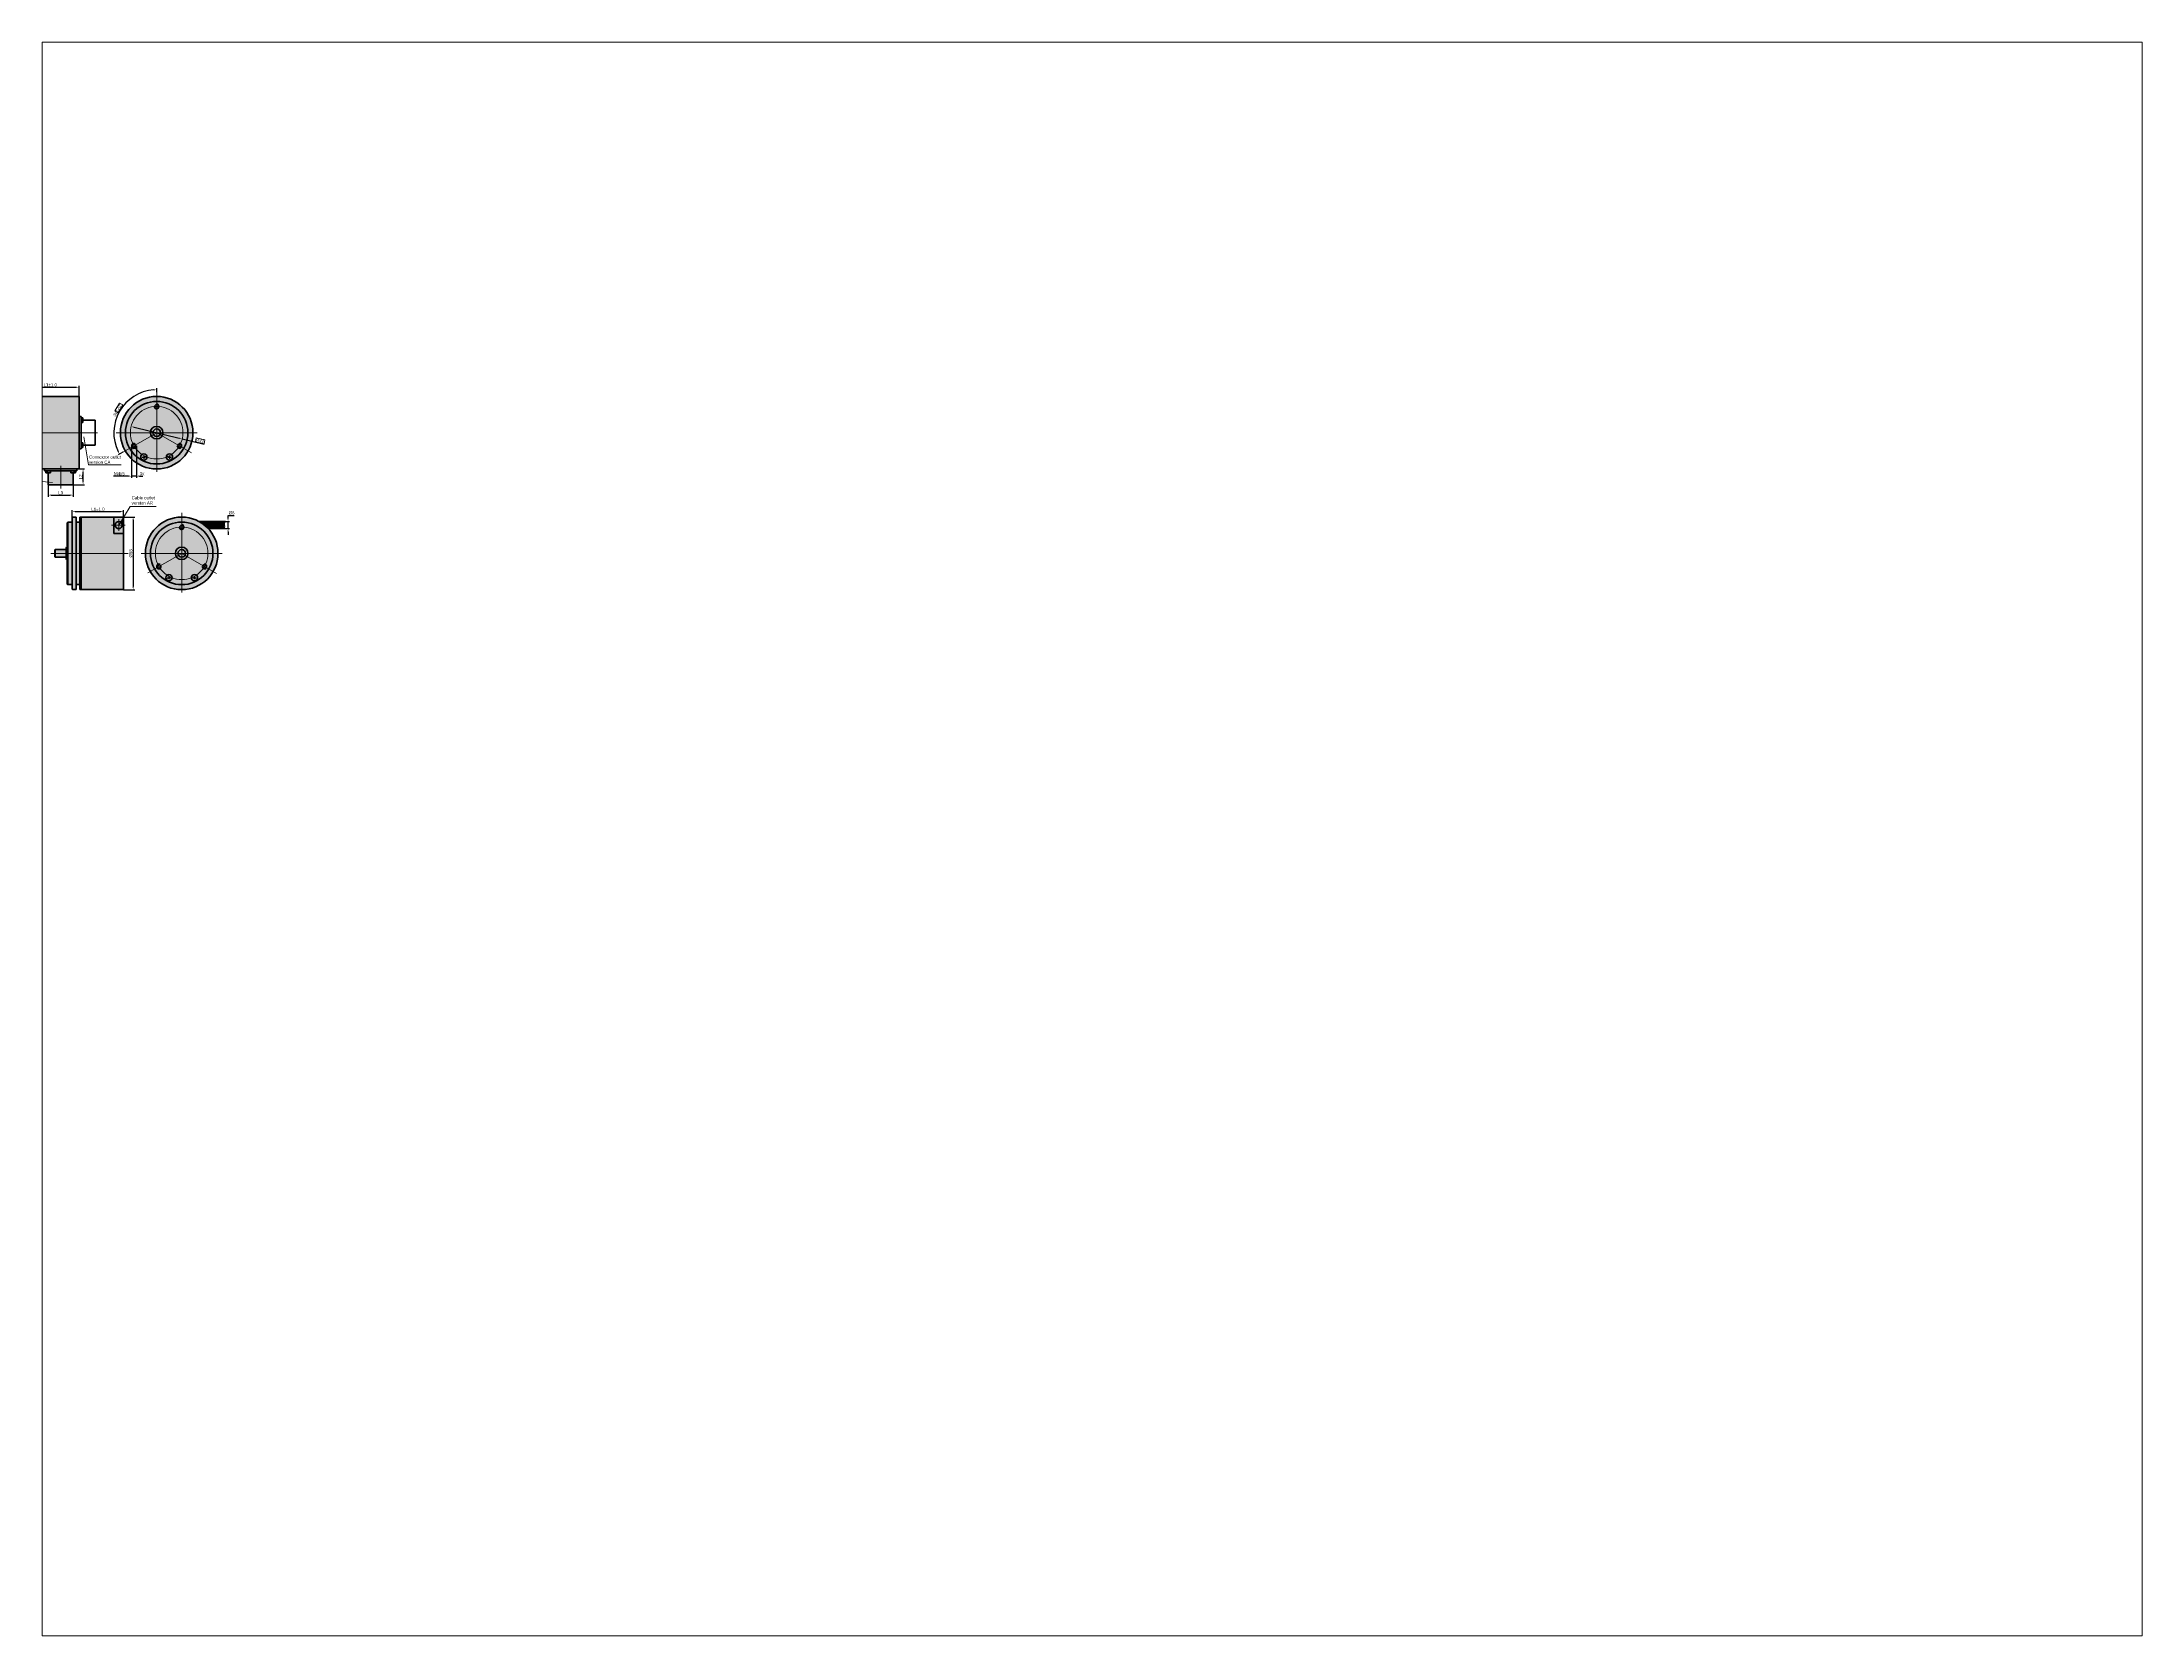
# Paper-space layout 'Layout1' of a CAD drawing. Header units: millimetres. Extents: x 26 to 231, y 20 to 176.
# The model-space entities are those that its viewports show. They can reach past a viewport. Long polylines and large blocks are cut down to what shows.
import ezdxf

# ---------------------------------------------------------------- set-up
doc = ezdxf.new("R2010")
doc.units = ezdxf.units.MM
doc.linetypes.add('ACAD_ISO04W100', pattern=[30, 24, -3, 0, -3])
doc.linetypes.add('JIS_02_2.0', pattern=[3, 2, -1])
for name, color, linetype, lineweight in [('asys', 7, 'ACAD_ISO04W100', 20), ('konturas', 7, 'Continuous', 40), ('matmenys', 7, 'Continuous', 20), ('pl. linija', 7, 'Continuous', 25)]:
    doc.layers.add(name, color=color, linetype=linetype, lineweight=lineweight)
doc.styles.get("Standard").update_dxf_attribs({"font": 'arial.ttf', "height": 2.5})
doc.dimstyles.new('ISO-25', dxfattribs={"dimtxt": 3.5, "dimasz": 4, "dimexe": 1.25, "dimexo": 0, "dimtad": 1, "dimlfac": 0.25, "dimdsep": 46, "dimtxsty": 'Standard', "dimcen": 2.5, "dimadec": 0, "dimazin": 0, "dimtfac": 1, "dimtmove": 0, "dimatfit": 2, "dimfxl": 1.25, "dimarcsym": 0})

# ---------------------------------------------------------------- blocks, each defined once
blk = doc.blocks.new('*D154')
at = {"layer": 'Defpoints', "color": 0, "transparency": 16777216}
for p in [(3.5, 576.8), (49.8, 584.7), (49.8, 577.3)]:
    blk.add_point(p, dxfattribs=at)
at = {"layer": 'matmenys', "color": 0, "lineweight": -2, "transparency": 16777216}
for p, q in [((3.5, 576.8), (3.5, 585.9)), ((6, 584.7), (47.3, 584.7)), ((49.8, 577.3), (49.8, 585.9))]:
    blk.add_line(p, q, dxfattribs=at)
at = {"layer": 'matmenys', "color": 0, "transparency": 16777216}
for points in [[(6, 585.1), (6, 584.3), (3.5, 584.7)], [(47.3, 585.1), (47.3, 584.3), (49.8, 584.7)]]:
    blk.add_solid(points, dxfattribs=at)
at = {"layer": 'matmenys', "color": 0, "transparency": 16777216, "insert": (26.7, 586.6), "char_height": 2.5, "attachment_point": 5}
blk.add_mtext('L1%%P1.0', dxfattribs=at)
blk = doc.blocks.new('*D155')
at = {"layer": 'Defpoints', "color": 0, "transparency": 16777216}
for p in [(25, 506.8), (45, 506.8), (45, 498.5)]:
    blk.add_point(p, dxfattribs=at)
at = {"layer": 'matmenys', "color": 0, "lineweight": -2, "transparency": 16777216}
for p, q in [((25, 506.8), (25, 497.2)), ((45, 506.8), (45, 497.2)), ((27.5, 498.5), (42.5, 498.5))]:
    blk.add_line(p, q, dxfattribs=at)
at = {"layer": 'matmenys', "color": 0, "transparency": 16777216}
for points in [[(27.5, 498.9), (27.5, 498.1), (25, 498.5)], [(42.5, 498.9), (42.5, 498.1), (45, 498.5)]]:
    blk.add_solid(points, dxfattribs=at)
at = {"layer": 'matmenys', "color": 0, "transparency": 16777216, "insert": (35, 500.4), "char_height": 2.5, "attachment_point": 5}
blk.add_mtext('L3', dxfattribs=at)
blk = doc.blocks.new('*D156')
at = {"layer": 'Defpoints', "color": 0, "transparency": 16777216}
for p in [(45, 506.8), (49.8, 519.4), (52.9, 519.4)]:
    blk.add_point(p, dxfattribs=at)
at = {"layer": 'matmenys', "color": 0, "lineweight": -2, "transparency": 16777216}
for p, q in [((45, 506.8), (54.1, 506.8)), ((49.8, 519.4), (54.1, 519.4)), ((52.9, 509.3), (52.9, 516.9))]:
    blk.add_line(p, q, dxfattribs=at)
at = {"layer": 'matmenys', "color": 0, "transparency": 16777216}
for points in [[(52.5, 516.9), (53.3, 516.9), (52.9, 519.4)], [(52.5, 509.3), (53.3, 509.3), (52.9, 506.8)]]:
    blk.add_solid(points, dxfattribs=at)
at = {"layer": 'matmenys', "color": 0, "transparency": 16777216, "insert": (51, 513.1), "char_height": 2.5, "attachment_point": 5, "rotation": 90}
blk.add_mtext('L2', dxfattribs=at)
blk = doc.blocks.new('*D157')
at = {"layer": 'Defpoints', "color": 0, "transparency": 16777216}
for p in [(89.7, 574.6), (111.8, 580.7), (111.8, 548.3), (84.8, 532.8), (111.8, 517.1)]:
    blk.add_point(p, dxfattribs=at)
at = {"layer": 'matmenys', "color": 0, "lineweight": -2, "transparency": 16777216}
for p, q in [((111.8, 580.7), (111.8, 583.9)), ((84.8, 532.8), (81, 530.6))]:
    blk.add_line(p, q, dxfattribs=at)
blk.add_arc((111.8, 548.3), 34.3, 94.1792, 205.8208, dxfattribs=at)
at = {"layer": 'matmenys', "color": 0, "transparency": 16777216}
for points in [[(109.2, 583), (109.3, 582.1), (111.8, 582.6)], [(81.3, 533.6), (80.5, 533.2), (82.1, 531.2)]]:
    blk.add_solid(points, dxfattribs=at)
at = {"layer": 'matmenys', "color": 0, "transparency": 16777216, "insert": (80.4, 566.4), "char_height": 2.5, "attachment_point": 5, "rotation": 60}
blk.add_mtext('3x120°', dxfattribs=at)
blk = doc.blocks.new('*D158')
at = {"layer": 'Defpoints', "color": 0, "transparency": 16777216}
for p in [(91.3, 553.3), (132.2, 543.4)]:
    blk.add_point(p, dxfattribs=at)
at = {"layer": 'matmenys', "color": 0, "lineweight": -2, "transparency": 16777216}
for p, q in [((93.8, 552.7), (129.7, 544)), ((132.2, 543.4), (149.6, 539.1))]:
    blk.add_line(p, q, dxfattribs=at)
at = {"layer": 'matmenys', "color": 0, "transparency": 16777216}
for points in [[(93.9, 553.1), (93.7, 552.3), (91.3, 553.3)], [(129.8, 544.4), (129.6, 543.6), (132.2, 543.4)]]:
    blk.add_solid(points, dxfattribs=at)
at = {"layer": 'matmenys', "color": 0, "transparency": 16777216, "insert": (146.4, 541.9), "char_height": 2.5, "attachment_point": 5, "rotation": 346.3358}
blk.add_mtext('∅42', dxfattribs=at)
blk = doc.blocks.new('*D159')
at = {"layer": 'Defpoints', "color": 0, "transparency": 16777216}
for p in [(91.6, 537.8), (95.6, 537.8), (95.6, 513.7)]:
    blk.add_point(p, dxfattribs=at)
at = {"layer": 'matmenys', "color": 0, "lineweight": -2, "transparency": 16777216}
for p, q in [((91.6, 537.8), (91.6, 512.4)), ((95.6, 537.8), (95.6, 512.4)), ((89.1, 513.7), (77.2, 513.7)), ((95.6, 513.7), (91.6, 513.7)), ((98.1, 513.7), (100.6, 513.7))]:
    blk.add_line(p, q, dxfattribs=at)
at = {"layer": 'matmenys', "color": 0, "transparency": 16777216}
for points in [[(89.1, 514.1), (89.1, 513.2), (91.6, 513.7)], [(98.1, 514.1), (98.1, 513.2), (95.6, 513.7)]]:
    blk.add_solid(points, dxfattribs=at)
at = {"layer": 'matmenys', "color": 0, "transparency": 16777216, "insert": (81.9, 515.6), "char_height": 2.5, "attachment_point": 5}
blk.add_mtext('M4x5', dxfattribs=at)
blk = doc.blocks.new('*D162')
at = {"layer": 'Defpoints', "color": 0, "transparency": 16777216}
for p in [(44.3, 480.4), (85.3, 485.3), (85.3, 480.4)]:
    blk.add_point(p, dxfattribs=at)
at = {"layer": 'matmenys', "color": 0, "lineweight": -2, "transparency": 16777216}
for p, q in [((44.3, 480.4), (44.3, 486.5)), ((46.8, 485.3), (82.8, 485.3)), ((85.3, 480.4), (85.3, 486.5))]:
    blk.add_line(p, q, dxfattribs=at)
at = {"layer": 'matmenys', "color": 0, "transparency": 16777216}
for points in [[(46.8, 485.7), (46.8, 484.8), (44.3, 485.3)], [(82.8, 485.7), (82.8, 484.8), (85.3, 485.3)]]:
    blk.add_solid(points, dxfattribs=at)
at = {"layer": 'matmenys', "color": 0, "transparency": 16777216, "insert": (64.8, 487.2), "char_height": 2.5, "attachment_point": 5}
blk.add_mtext('L1%%P1.0', dxfattribs=at)
blk = doc.blocks.new('*D163')
at = {"layer": 'Defpoints', "color": 0, "transparency": 16777216}
for p in [(85.3, 480.9), (85.3, 422.9), (92.9, 422.9)]:
    blk.add_point(p, dxfattribs=at)
at = {"layer": 'matmenys', "color": 0, "lineweight": -2, "transparency": 16777216}
for p, q in [((85.3, 480.9), (94.2, 480.9)), ((92.9, 478.4), (92.9, 425.4)), ((85.3, 422.9), (94.2, 422.9))]:
    blk.add_line(p, q, dxfattribs=at)
at = {"layer": 'matmenys', "color": 0, "transparency": 16777216}
for points in [[(92.5, 478.4), (93.4, 478.4), (92.9, 480.9)], [(92.5, 425.4), (93.4, 425.4), (92.9, 422.9)]]:
    blk.add_solid(points, dxfattribs=at)
at = {"layer": 'matmenys', "color": 0, "transparency": 16777216, "insert": (91, 451.9), "char_height": 2.5, "attachment_point": 5, "rotation": 90}
blk.add_mtext('%%C58', dxfattribs=at)
blk = doc.blocks.new('*D164')
at = {"layer": 'Defpoints', "color": 0, "transparency": 16777216}
for p in [(165.2, 471.7), (166.6, 477.3), (168.8, 471.7)]:
    blk.add_point(p, dxfattribs=at)
at = {"layer": 'matmenys', "color": 0, "lineweight": -2, "transparency": 16777216}
for p, q in [((165.2, 471.7), (170.1, 471.7)), ((166.6, 477.3), (170.1, 477.3)), ((168.8, 479.8), (168.8, 482.3)), ((168.8, 482.3), (173.8, 482.3)), ((168.8, 471.7), (168.8, 477.3)), ((168.8, 469.2), (168.8, 466.7))]:
    blk.add_line(p, q, dxfattribs=at)
at = {"layer": 'matmenys', "color": 0, "transparency": 16777216}
for points in [[(168.4, 479.8), (169.2, 479.8), (168.8, 477.3)], [(168.4, 469.2), (169.2, 469.2), (168.8, 471.7)]]:
    blk.add_solid(points, dxfattribs=at)
at = {"layer": 'matmenys', "color": 0, "transparency": 16777216, "insert": (171.6, 484.3), "char_height": 2.5, "attachment_point": 5}
blk.add_mtext('%%C6', dxfattribs=at)

msp = doc.modelspace()

# ---------------------------------------------------------------- hatches: boundary and pattern name
at = {"layer": 'matmenys', "true_color": 0xd9dada}
h = msp.add_hatch(color=254, dxfattribs=at)
h.dxf.hatch_style = 1
h.paths.add_polyline_path([(49.849, 577.347), (10.5, 577.347), (10.5, 548.347), (49.849, 548.347)])
h.paths.add_polyline_path([(49.849, 548.347), (10.5, 548.347), (10.5, 519.347), (49.849, 519.362)])
at = {"layer": 'matmenys', "true_color": 0xebecec}
h = msp.add_hatch(color=7, dxfattribs=at)
h.dxf.hatch_style = 1
edge = h.paths.add_edge_path()
edge.add_arc((111.754, 548.347), 29, 0, 360)
h = msp.add_hatch(color=7, dxfattribs=at)
h.dxf.hatch_style = 1
h.paths.add_polyline_path([(35.004, 517.758), (23.104, 517.758), (23.104, 516.358), (24.054, 516.358), (24.054, 516.869), (24.719, 516.869), (24.719, 516.358), (25.004, 516.358), (25.004, 506.758), (35.004, 506.758)])
h.paths.add_polyline_path([(45.004, 516.358), (45.289, 516.358), (45.289, 516.869), (45.954, 516.869), (45.954, 516.358), (46.904, 516.358), (46.904, 517.758), (35.004, 517.758), (35.004, 506.758), (45.004, 506.758)])
h.paths.add_polyline_path([(35.004, 519.357), (22.159, 519.352), (22.159, 517.758), (35.004, 517.758)])
h.paths.add_polyline_path([(47.849, 519.361), (35.004, 519.357), (35.004, 517.758), (46.904, 517.758), (47.849, 517.758)])
h = msp.add_hatch(color=7, dxfattribs=at)
h.dxf.hatch_style = 1
h.paths.add_polyline_path([(24.719, 516.869), (24.054, 516.869), (24.054, 516.358), (24.719, 516.358)])
h.paths.add_polyline_path([(45.954, 516.869), (45.289, 516.869), (45.289, 516.358), (45.954, 516.358)])
h = msp.add_hatch(color=7, dxfattribs=at)
h.dxf.hatch_style = 1
h.paths.add_polyline_path([(30.59, 451.933), (30.29, 451.933), (30.29, 449.233), (30.59, 448.933)])
h.paths.add_polyline_path([(30.59, 454.933), (30.29, 454.633), (30.29, 451.933), (30.59, 451.933)])
h.paths.add_polyline_path([(39.29, 454.933), (30.59, 454.933), (30.59, 451.933), (39.29, 451.933)])
h.paths.add_polyline_path([(39.29, 451.933), (30.59, 451.933), (30.59, 448.933), (39.29, 448.933)])
h.paths.add_polyline_path([(39.79, 456.933), (39.29, 456.433), (39.29, 451.933), (39.79, 451.933)])
h.paths.add_polyline_path([(39.79, 451.933), (39.29, 451.933), (39.29, 448.933), (39.29, 447.433), (39.79, 446.933)])
h.paths.add_polyline_path([(40.29, 456.933), (39.79, 456.933), (39.79, 451.933), (40.29, 451.933)])
h.paths.add_polyline_path([(40.29, 451.933), (39.79, 451.933), (39.79, 446.933), (40.29, 446.933)])
h.paths.add_polyline_path([(40.79, 476.933), (40.29, 476.433), (40.29, 451.933), (40.79, 451.933)])
h.paths.add_polyline_path([(40.79, 451.933), (40.29, 451.933), (40.29, 427.433), (40.79, 426.933)])
h = msp.add_hatch(color=7, dxfattribs=at)
h.dxf.hatch_style = 1
h.paths.add_polyline_path([(44.29, 476.933), (40.79, 476.933), (40.79, 451.933), (44.29, 451.933)])
h.paths.add_polyline_path([(44.29, 451.933), (40.79, 451.933), (40.79, 426.933), (44.29, 426.933)])
h.paths.add_polyline_path([(47.29, 451.933), (44.29, 451.933), (44.29, 426.933), (44.29, 423.433), (44.79, 422.933), (47.29, 422.933), (47.29, 426.933)])
h.paths.add_polyline_path([(47.29, 480.933), (44.79, 480.933), (44.29, 480.433), (44.29, 451.933), (47.29, 451.933)])
h.paths.add_polyline_path([(50.29, 476.933), (47.29, 476.933), (47.29, 451.933), (50.29, 451.933)])
h.paths.add_polyline_path([(50.29, 451.933), (47.29, 451.933), (47.29, 426.933), (50.29, 426.933)])
h.paths.add_polyline_path([(51.29, 451.933), (50.29, 451.933), (50.29, 426.933), (50.29, 422.933), (51.29, 422.933)])
h.paths.add_polyline_path([(51.29, 480.933), (50.29, 480.933), (50.29, 451.933), (51.29, 451.933)])
at = {"layer": 'matmenys', "true_color": 0xd9dada}
h = msp.add_hatch(color=254, dxfattribs=at)
h.dxf.hatch_style = 1
h.paths.add_polyline_path([(85.29, 467.819), (77.627, 467.819), (77.627, 480.933), (51.29, 480.933), (51.29, 451.933), (85.29, 451.933)])
h.paths.add_polyline_path([(85.29, 451.933), (51.29, 451.933), (51.29, 422.933), (85.29, 422.948)])
h.paths.add_polyline_path([(85.29, 474.503), (84.241, 474.503, -1), (78.645, 474.503), (77.627, 474.503), (77.627, 467.819), (85.29, 467.819)], flags=17)
h.paths.add_polyline_path([(84.241, 474.503), (81.443, 474.503), (81.443, 471.705, 0.41421356)], flags=16)
h.paths.add_polyline_path([(81.443, 474.503), (78.645, 474.503, 0.41421356), (81.443, 471.705)], flags=16)
h.paths.add_polyline_path([(81.443, 477.302, 0.41421356), (78.645, 474.503), (81.443, 474.503)], flags=16)
h.paths.add_polyline_path([(82.906, 476.889), (81.443, 474.503), (84.241, 474.503, 0.26080492)], flags=16)
h.paths.add_polyline_path([(82.906, 476.889, 0.13845184), (81.443, 477.302), (81.443, 474.503)], flags=16)
h.paths.add_polyline_path([(85.29, 480.774), (85.29, 480.933), (77.627, 480.933), (77.627, 474.503), (78.645, 474.503, -0.41421356), (81.443, 477.302, -0.13845184), (82.906, 476.889)], flags=17)
h = msp.add_hatch(color=254, dxfattribs=at)
h.dxf.hatch_style = 1
h.paths.add_polyline_path([(85.29, 480.774), (82.906, 476.889, -0.26080492), (84.241, 474.503), (85.29, 474.503)])
at = {"layer": 'matmenys', "true_color": 0xebecec}
h = msp.add_hatch(color=7, dxfattribs=at)
h.dxf.hatch_style = 1
edge = h.paths.add_edge_path()
edge.add_arc((131.76, 451.933), 29, 0, 360)
at = {"layer": 'matmenys', "true_color": 0xd9dada}
h = msp.add_hatch(color=254, dxfattribs=at)
h.dxf.hatch_style = 1
h.paths.add_polyline_path([(165.796, 474.285), (165.671, 474.968), (165.58, 475.592), (165.637, 476.177), (165.954, 476.741), (166.645, 477.302), (145.812, 477.302, -0.07885042), (152.975, 471.705), (165.241, 471.705), (165.694, 472.673), (165.841, 473.526)])

# ---------------------------------------------------------------- linework, layer by layer
at = {"layer": 'asys'}
for p, q in [((111.754, 517.143), (111.754, 580.668)), ((144.201, 548.347), (79.278, 548.347)), ((111.754, 548.347), (84.774, 532.77)), ((111.754, 548.347), (139.559, 532.294)), ((131.76, 420.729), (131.76, 484.254)), ((164.206, 451.933), (99.284, 451.933)), ((131.76, 451.933), (104.779, 436.356)), ((131.76, 451.933), (159.565, 435.88))]:
    msp.add_line(p, q, dxfattribs=at)
at = {"layer": 'asys', "ltscale": 0.5}
for p, q in [((-13.666, 548.347), (64.554, 548.347)), ((35.004, 503.722), (35.004, 521.862)), ((27.124, 451.933), (88.836, 451.933))]:
    msp.add_line(p, q, dxfattribs=at)
at = {"layer": 'asys', "ltscale": 0.3}
for p, q in [((75.74, 474.503), (86.66, 474.503)), ((81.443, 469.909), (81.443, 479.181))]:
    msp.add_line(p, q, dxfattribs=at)
at = {"layer": 'asys'}
for centre in [(111.754, 548.347), (131.76, 451.933)]:
    msp.add_circle(centre, 21, dxfattribs=at)
at = {"layer": 'konturas'}
for p, q in [((49.849, 577.347), (10.5, 577.347)), ((49.849, 519.362), (49.849, 577.347)), ((49.849, 519.362), (10.5, 519.347)), ((40.29, 476.433), (40.79, 476.933)), ((40.29, 451.933), (40.29, 476.433)), ((40.79, 476.933), (44.29, 476.933)), ((40.79, 476.933), (40.79, 426.933)), ((44.29, 480.433), (44.79, 480.933)), ((44.29, 426.933), (44.29, 480.433)), ((44.79, 480.933), (47.29, 480.933)), ((47.29, 480.933), (47.29, 426.933)), ((47.29, 476.933), (50.29, 476.933)), ((50.29, 426.933), (50.29, 480.933)), ((50.29, 480.933), (51.29, 480.933)), ((85.29, 480.933), (51.29, 480.933)), ((51.29, 480.933), (51.29, 451.933)), ((51.29, 480.933), (51.29, 451.933)), ((51.29, 480.933), (51.29, 451.933)), ((51.29, 480.933), (51.29, 451.933)), ((51.29, 422.933), (51.29, 480.933)), ((77.627, 480.933), (77.627, 467.819)), ((85.29, 422.948), (85.29, 480.933)), ((145.812, 477.302), (166.645, 477.302)), ((152.975, 471.705), (165.241, 471.705)), ((30.59, 454.933), (30.29, 454.633)), ((30.29, 451.933), (30.29, 454.633)), ((30.59, 454.933), (39.29, 454.933)), ((30.59, 451.933), (30.59, 454.933)), ((39.29, 456.433), (39.79, 456.933)), ((39.29, 456.433), (39.29, 451.933)), ((40.29, 456.933), (39.79, 456.933)), ((39.79, 456.933), (39.79, 446.933)), ((77.627, 467.819), (85.29, 467.819)), ((30.29, 451.933), (30.29, 449.233)), ((30.59, 448.933), (30.29, 449.233)), ((30.59, 451.933), (30.59, 448.933)), ((30.59, 448.933), (39.29, 448.933)), ((39.29, 451.933), (39.29, 447.433)), ((39.79, 446.933), (39.29, 447.433)), ((40.29, 446.933), (39.79, 446.933)), ((40.29, 451.933), (40.29, 427.433)), ((51.29, 422.933), (51.29, 451.933)), ((51.29, 422.933), (51.29, 451.933)), ((51.29, 422.933), (51.29, 451.933)), ((51.29, 422.933), (51.29, 451.933)), ((40.29, 427.433), (40.79, 426.933)), ((40.79, 426.933), (44.29, 426.933)), ((44.29, 426.933), (44.29, 423.433)), ((44.29, 423.433), (44.79, 422.933)), ((44.79, 422.933), (47.29, 422.933)), ((47.29, 422.933), (47.29, 426.933)), ((47.29, 426.933), (50.29, 426.933)), ((50.29, 426.933), (50.29, 422.933)), ((50.29, 422.933), (51.29, 422.933)), ((85.29, 422.948), (51.29, 422.933))]:
    msp.add_line(p, q, dxfattribs=at)
at = {"layer": 'konturas', "color": 7, "linetype": 'JIS_02_2.0'}
for p, q in [((49.849, 561.192), (51.449, 561.192)), ((51.449, 561.192), (51.449, 548.347)), ((52.849, 560.247), (51.449, 560.247)), ((51.449, 558.347), (51.453, 559.347)), ((52.849, 556.447), (51.695, 556.447)), ((52.849, 559.297), (52.338, 559.297)), ((52.338, 559.297), (52.338, 558.633)), ((52.338, 558.633), (52.849, 558.633)), ((52.849, 558.347), (52.849, 560.247)), ((52.849, 558.347), (62.449, 558.347)), ((52.849, 558.347), (52.849, 556.447)), ((62.449, 558.347), (62.449, 548.347)), ((51.449, 535.502), (51.449, 548.347)), ((51.449, 538.347), (51.453, 537.347)), ((52.849, 540.247), (51.695, 540.247)), ((52.338, 537.397), (52.338, 538.062)), ((52.338, 538.062), (52.849, 538.062)), ((52.849, 537.397), (52.338, 537.397)), ((52.849, 538.347), (52.849, 540.247)), ((52.849, 538.347), (62.449, 538.347)), ((52.849, 538.347), (52.849, 536.447)), ((62.449, 538.347), (62.449, 548.347)), ((49.849, 535.502), (51.449, 535.502)), ((52.849, 536.447), (51.449, 536.447))]:
    msp.add_line(p, q, dxfattribs=at)
at = {"layer": 'konturas', "color": 7}
for p, q in [((22.159, 519.358), (22.159, 517.758)), ((22.159, 517.758), (35.004, 517.758)), ((23.104, 516.358), (23.104, 517.758)), ((25.004, 516.358), (23.104, 516.358)), ((25.004, 517.758), (24.004, 517.754)), ((24.054, 516.358), (24.054, 516.869)), ((24.054, 516.869), (24.719, 516.869)), ((24.719, 516.869), (24.719, 516.358)), ((25.004, 516.358), (25.004, 506.758)), ((25.004, 516.358), (26.904, 516.358)), ((25.004, 506.758), (35.004, 506.758)), ((26.904, 516.358), (26.904, 517.512)), ((47.849, 517.758), (35.004, 517.758)), ((45.004, 506.758), (35.004, 506.758)), ((43.104, 516.358), (43.104, 517.512)), ((45.004, 516.358), (43.104, 516.358)), ((45.004, 517.758), (46.004, 517.754)), ((45.004, 516.358), (45.004, 506.758)), ((45.004, 516.358), (46.904, 516.358)), ((45.954, 516.869), (45.289, 516.869)), ((45.289, 516.869), (45.289, 516.358)), ((45.954, 516.358), (45.954, 516.869)), ((46.904, 516.358), (46.904, 517.758)), ((47.849, 519.358), (47.849, 517.758))]:
    msp.add_line(p, q, dxfattribs=at)
at = {"layer": 'konturas'}
msp.add_lwpolyline([(166.645, 477.302), (165.954, 476.741), (165.637, 476.177), (165.58, 475.592), (165.671, 474.968), (165.796, 474.285), (165.841, 473.526), (165.694, 472.673), (165.241, 471.705)], dxfattribs=at)
for centre, radius in [((111.754, 548.347), 29), ((111.754, 548.347), 25), ((111.754, 569.347), 1.5), ((93.568, 537.847), 1.5), ((111.754, 548.347), 5), ((111.754, 548.347), 3), ((129.941, 537.847), 1.5), ((101.504, 528.847), 2.5), ((122.004, 528.847), 2.5), ((81.443, 474.503), 2.798), ((131.76, 451.933), 29), ((131.76, 451.933), 25), ((131.76, 472.933), 1.5), ((131.76, 451.933), 5), ((131.76, 451.933), 3), ((113.574, 441.433), 1.5), ((149.947, 441.433), 1.5), ((121.51, 432.433), 2.5), ((142.01, 432.433), 2.5)]:
    msp.add_circle(centre, radius, dxfattribs=at)
at = {"layer": 'matmenys'}
for p, q in [((53.501, 545.054), (57.247, 522.731)), ((57.247, 522.731), (83.469, 522.731)), ((12.219, 510.087), (-14.816, 510.087)), ((28.454, 508.628), (12.219, 510.087)), ((81.443, 474.503), (90.566, 489.374)), ((90.566, 489.374), (111.324, 489.374))]:
    msp.add_line(p, q, dxfattribs=at)
for points in [[(78.267, 565.917), (81.904, 572.071), (84.632, 570.512), (80.995, 564.357)], [(143.412, 544.246), (150.363, 542.576), (149.674, 539.51), (142.722, 541.179)]]:
    msp.add_lwpolyline(points, close=True, dxfattribs=at)
at = {"layer": 'pl. linija'}
for p, q in [((100.254, 528.847), (102.754, 528.847)), ((101.504, 530.097), (101.504, 527.597)), ((120.754, 528.847), (123.254, 528.847)), ((122.004, 530.097), (122.004, 527.597)), ((120.26, 432.433), (122.76, 432.433)), ((121.51, 433.683), (121.51, 431.183)), ((140.76, 432.433), (143.26, 432.433)), ((142.01, 433.683), (142.01, 431.183))]:
    msp.add_line(p, q, dxfattribs=at)
for centre, start, end in [((111.754, 569.347), 180, 92.729403), ((93.568, 537.847), 60, 332.729403), ((129.941, 537.847), 180, 92.729403), ((131.76, 472.933), 180, 92.729403), ((113.574, 441.433), 60, 332.729403), ((149.947, 441.433), 180, 92.729403)]:
    msp.add_arc(centre, 2, start, end, dxfattribs=at)

# ---------------------------------------------------------------- texts
at = {"layer": 'matmenys', "char_height": 2.5, "attachment_point": 1}
for s, width, insert in [('Connector outlet version CA', 27.34682, (57.689, 530.142)), ('3x', 3.89849, (98.168, 516.902)), ('Cable outlet version AR', 24.49086, (91.71, 497.607))]:
    msp.add_mtext_dynamic_manual_height_columns(s, width=width, gutter_width=12.5, heights=[0], dxfattribs=dict(at, insert=insert))

# ---------------------------------------------------------------- dimensions: what is measured, and where the dimension line sits
at = {"layer": 'matmenys'}
for base, p1, p2, text, override, picture, middle in [((49.849, 584.697), (3.5, 576.847), (49.849, 577.347), 'L1%%P1.0', {"dimtxt": 2.5, "dimasz": 2.5, "dimlfac": 1, "dimfxl": 0.18}, '*D154', (26.675, 586.599)), ((45.004, 498.495), (25.004, 506.758), (45.004, 506.758), 'L3', {"dimtxt": 2.5, "dimasz": 2.5, "dimlfac": 1, "dimfxl": 0.18}, '*D155', (35.004, 500.398)), ((85.29, 485.252), (44.29, 480.433), (85.29, 480.433), 'L1%%P1.0', {"dimtxt": 2.5, "dimasz": 2.5, "dimtoh": 1, "dimlfac": 1, "dimfxl": 0.18}, '*D162', (64.79, 487.154))]:
    dim = msp.add_linear_dim(base=base, p1=p1, p2=p2, text=text, dimstyle='ISO-25', override=override, dxfattribs=at)
    dim.commit()
    dim.dimension.update_dxf_attribs({"geometry": picture, "text_midpoint": middle})
dim = msp.add_angular_dim_2l(base=(89.718, 574.609), line1=((111.754, 548.347), (84.774, 532.77)), line2=((111.754, 517.143), (111.754, 580.668)), text='3x<>', dimstyle='ISO-25', override={"dimtxt": 2.5, "dimasz": 2.5, "dimlfac": 1, "dimfxl": 0.18}, dxfattribs=at)
dim.commit()
dim.dimension.update_dxf_attribs({"geometry": '*D157', "text_midpoint": (80.418, 566.44)})
dim = msp.add_linear_dim(base=(95.568, 513.662), p1=(91.568, 537.847), p2=(95.568, 537.847), text='M4x5', dimstyle='ISO-25', override={"dimtxt": 2.5, "dimasz": 2.5, "dimtoh": 1, "dimlfac": 1, "dimfxl": 0.18}, dxfattribs=at)
dim.commit()
dim.dimension.update_dxf_attribs({"geometry": '*D159', "text_midpoint": (81.872, 513.662), "dimtype": 160})
dim = msp.add_diameter_dim_2p(p1=(91.349, 553.308), p2=(132.16, 543.386), dimstyle='ISO-25', override={"dimtxt": 2.5, "dimasz": 2.5, "dimlfac": 1, "dimfxl": 0.18}, dxfattribs=at)
dim.commit()
dim.dimension.update_dxf_attribs({"geometry": '*D158', "text_midpoint": (145.98, 540.027), "dimtype": 163})
for base, p1, p2, text, override, picture, middle in [((52.871, 519.362), (45.004, 506.758), (49.849, 519.362), 'L2', {"dimtxt": 2.5, "dimasz": 2.5, "dimlfac": 1, "dimfxl": 0.18}, '*D156', (50.99, 513.06)), ((92.947, 422.948), (85.29, 480.933), (85.29, 422.948), '%%C58', {"dimtxt": 2.5, "dimasz": 2.5, "dimtoh": 1, "dimlfac": 1, "dimfxl": 0.18}, '*D163', (90.976, 451.941))]:
    dim = msp.add_linear_dim(base=base, p1=p1, p2=p2, angle=90, text=text, dimstyle='ISO-25', override=override, dxfattribs=at)
    dim.commit()
    dim.dimension.update_dxf_attribs({"geometry": picture, "text_midpoint": middle})
dim = msp.add_linear_dim(base=(168.825, 471.705), p1=(166.645, 477.302), p2=(165.241, 471.705), angle=90, text='%%C6', dimstyle='ISO-25', override={"dimtxt": 2.5, "dimasz": 2.5, "dimtoh": 1, "dimlfac": 1, "dimfxl": 0.18}, dxfattribs=at)
dim.commit()
dim.dimension.update_dxf_attribs({"geometry": '*D164', "text_midpoint": (171.628, 482.302), "dimtype": 160})

psp = doc.layouts.get("Layout1")

# ---------------------------------------------------------------- viewports
at = {"layer": 'konturas'}
psp.add_viewport(center=(128.5, 97.5), size=(205.6, 156), view_center_point=(859.457, 223.671), view_height=1273.76574, dxfattribs=at)

doc.saveas('drawing.dxf')
